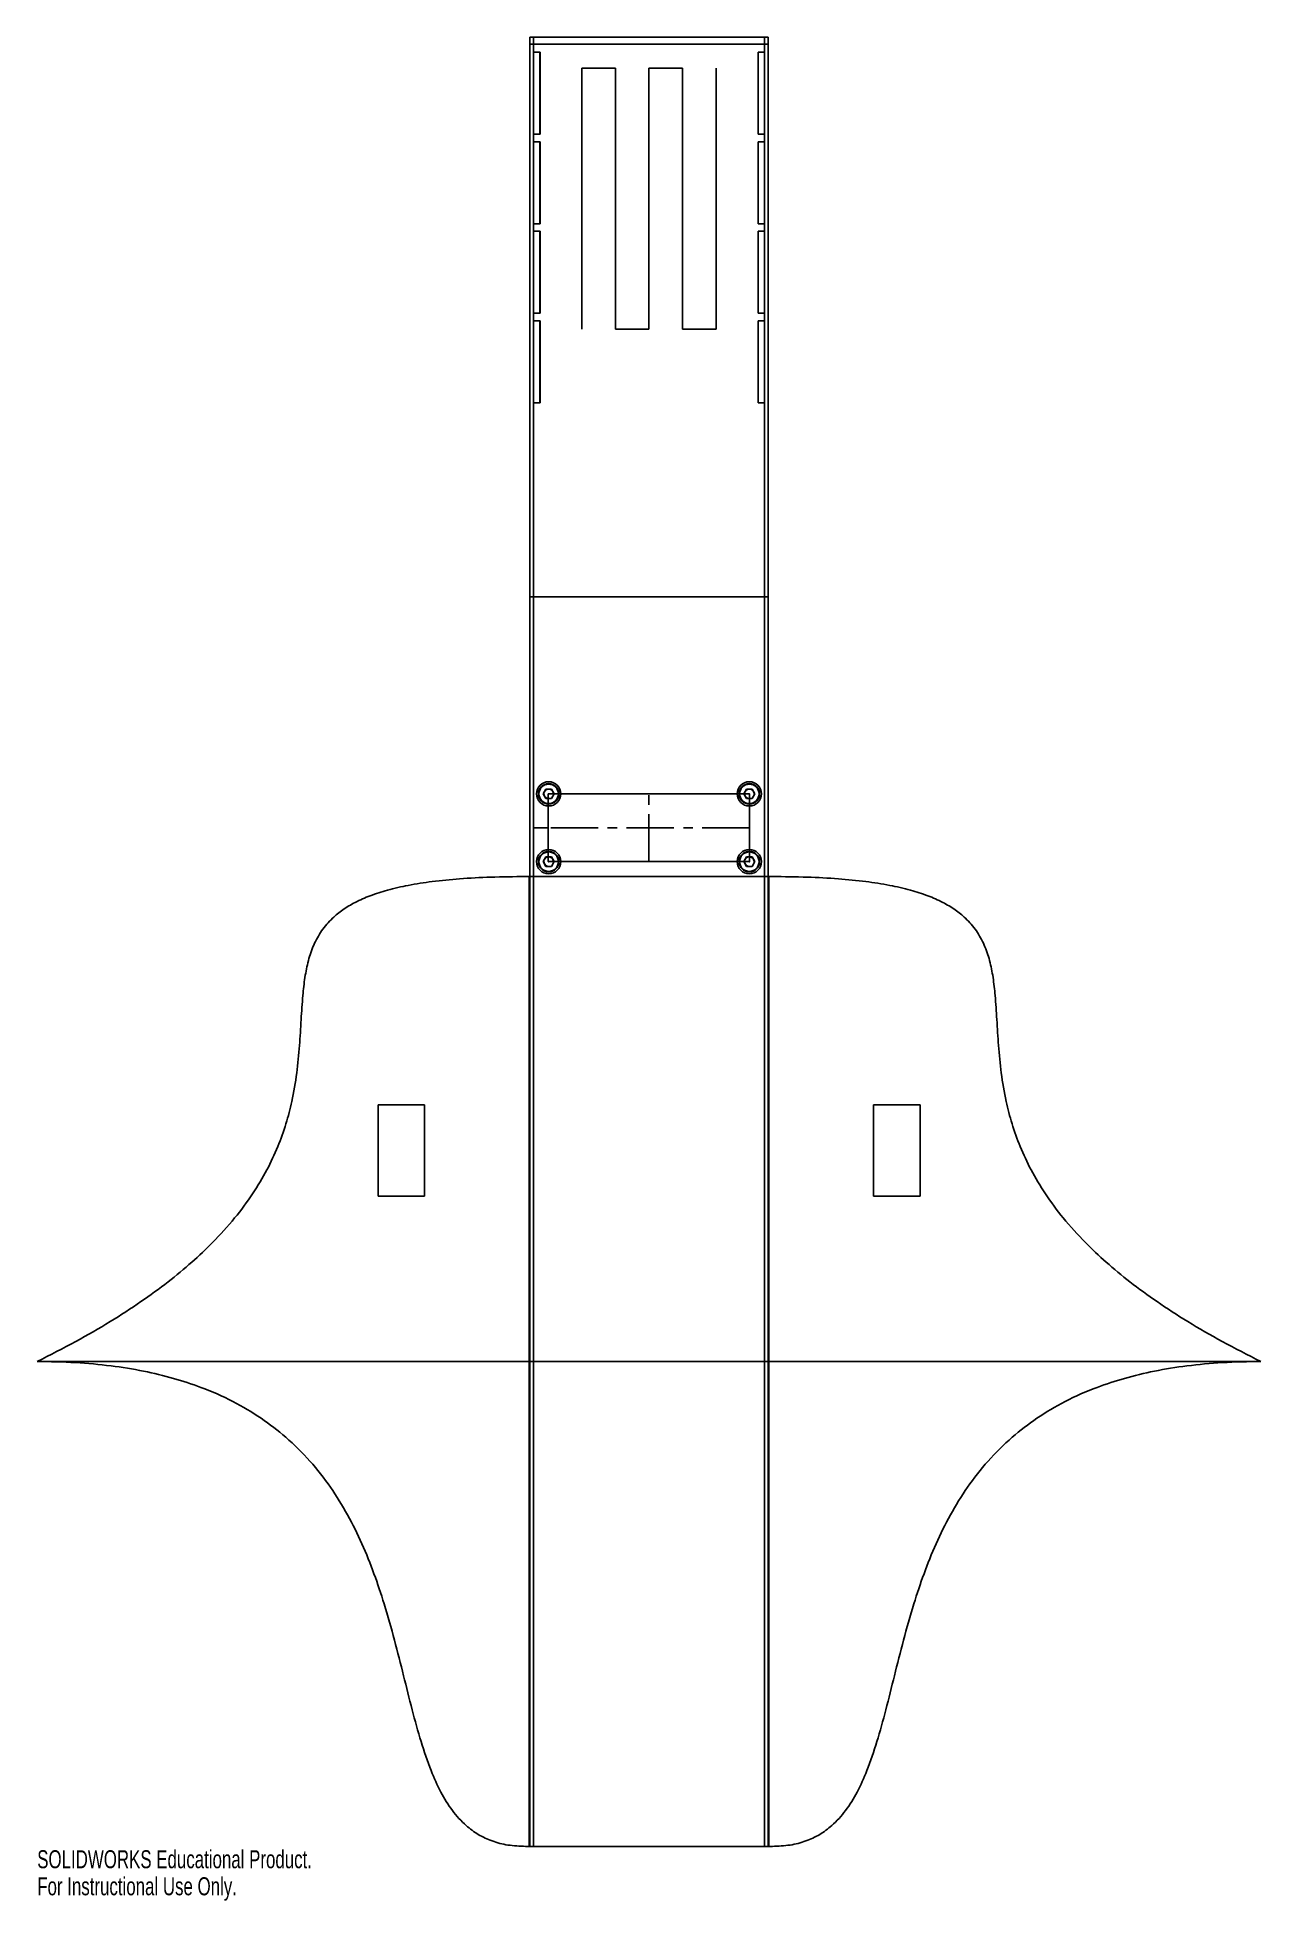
# Model space of a CAD drawing. Header units: millimetres. Extents: x -239 to 89, y -363 to 136.
import ezdxf

# ---------------------------------------------------------------- set-up
doc = ezdxf.new("R2010")
doc.units = ezdxf.units.MM
doc.header["$PDSIZE"] = -1
doc.linetypes.add('CENTERX2', pattern=[20.32, 12.7, -2.54, 2.54, -2.54])
doc.styles.add('SLDTEXTSTYLE0', font='TXT', dxfattribs={"width": 0.7})

msp = doc.modelspace()

# ---------------------------------------------------------------- linework, layer by layer
at = {"color": 7, "linetype": 'Continuous'}
for p, q in [((-107.3, 136.3), (-107.3, 134.42)), ((-43.3, 136.3), (-107.3, 136.3)), ((-43.3, 134.42), (-43.3, 136.3)), ((-107.3, 134.42), (-43.3, 134.42)), ((-93.3, 128.01), (-93.3, 58.01)), ((-93.3, 128.01), (-84.3, 128.01)), ((-84.3, 128.01), (-84.3, 58.01)), ((-75.3, 58.01), (-75.3, 128.01)), ((-75.3, 128.01), (-66.3, 128.01)), ((-66.3, 128.01), (-66.3, 58.01)), ((-57.3, 58.01), (-57.3, 128.01)), ((-84.3, 58.01), (-75.3, 58.01)), ((-66.3, 58.01), (-57.3, 58.01)), ((-48.3, -66.54), (-102.3, -66.54)), ((-102.3, -66.54), (-102.3, -84.7)), ((-48.3, -66.54), (-48.3, -84.7)), ((-48.3, -84.7), (-102.3, -84.7))]:
    msp.add_line(p, q, dxfattribs=at)
at = {"color": 7, "linetype": 'Continuous', "lineweight": 25}
for p, q in [((-43.3, 136.3), (-107.3, 136.3)), ((-107.3, -348.7), (-107.3, 136.3)), ((-106.3, -348.7), (-106.3, 136.3)), ((-44.3, -348.7), (-44.3, 136.3)), ((-43.3, -348.7), (-43.3, 136.3)), ((-106.24, 132.3), (-104.51, 132.3)), ((-106.24, 110.3), (-106.24, 132.3)), ((-104.55, 132.3), (-104.55, 110.3)), ((-104.51, 132.3), (-104.51, 110.3)), ((-46.04, 110.3), (-46.04, 132.3)), ((-46.04, 132.3), (-44.3, 132.3)), ((-44.3, 132.3), (-44.3, 110.3)), ((-104.51, 110.3), (-106.24, 110.3)), ((-44.3, 110.3), (-46.04, 110.3)), ((-106.24, 108.3), (-104.51, 108.3)), ((-106.24, 86.3), (-106.24, 108.3)), ((-104.55, 108.3), (-104.55, 86.3)), ((-104.51, 108.3), (-104.51, 86.3)), ((-46.04, 108.3), (-44.3, 108.3)), ((-46.04, 86.3), (-46.04, 108.3)), ((-44.3, 108.3), (-44.3, 86.3)), ((-104.51, 86.3), (-106.24, 86.3)), ((-44.3, 86.3), (-46.04, 86.3)), ((-106.24, 84.3), (-104.51, 84.3)), ((-106.24, 62.3), (-106.24, 84.3)), ((-104.55, 84.3), (-104.55, 62.3)), ((-104.51, 84.3), (-104.51, 62.3)), ((-46.04, 84.3), (-44.3, 84.3)), ((-46.04, 62.3), (-46.04, 84.3)), ((-44.3, 84.3), (-44.3, 62.3)), ((-104.51, 62.3), (-106.24, 62.3)), ((-106.24, 60.3), (-104.51, 60.3)), ((-106.24, 38.3), (-106.24, 60.3)), ((-104.55, 60.3), (-104.55, 38.3)), ((-104.51, 60.3), (-104.51, 38.3)), ((-44.3, 62.3), (-46.04, 62.3)), ((-46.04, 60.3), (-44.3, 60.3)), ((-46.04, 38.3), (-46.04, 60.3)), ((-44.3, 60.3), (-44.3, 38.3)), ((-104.51, 38.3), (-106.24, 38.3)), ((-44.3, 38.3), (-46.04, 38.3)), ((-107.3, -13.7), (-43.3, -13.7)), ((-103.69, -66.53), (-102.95, -65.25)), ((-102.95, -67.81), (-103.69, -66.53)), ((-101.47, -65.25), (-102.95, -65.25)), ((-102.95, -67.81), (-101.47, -67.81)), ((-100.73, -66.53), (-101.47, -65.25)), ((-100.73, -66.53), (-101.47, -67.81)), ((-49.86, -66.53), (-49.12, -65.25)), ((-49.12, -67.81), (-49.86, -66.53)), ((-47.65, -65.25), (-49.12, -65.25)), ((-49.12, -67.81), (-47.65, -67.81)), ((-46.91, -66.53), (-47.65, -65.25)), ((-46.91, -66.53), (-47.65, -67.81)), ((-103.69, -84.7), (-102.95, -83.42)), ((-102.95, -85.98), (-103.69, -84.7)), ((-101.47, -83.42), (-102.95, -83.42)), ((-100.73, -84.7), (-101.47, -83.42)), ((-100.73, -84.7), (-101.47, -85.98)), ((-49.86, -84.7), (-49.12, -83.42)), ((-49.12, -85.98), (-49.86, -84.7)), ((-47.65, -83.42), (-49.12, -83.42)), ((-46.91, -84.7), (-47.65, -83.42)), ((-46.91, -84.7), (-47.65, -85.98)), ((-42.2, -88.7), (-108.4, -88.7)), ((-107.4, -348.7), (-107.4, -88.7)), ((-102.95, -85.98), (-101.47, -85.98)), ((-49.12, -85.98), (-47.65, -85.98)), ((-43.2, -348.7), (-43.2, -88.7)), ((-135.47, -149.86), (-147.98, -149.86)), ((-147.98, -149.86), (-147.98, -174.36)), ((-135.47, -174.36), (-135.47, -149.86)), ((-15.12, -149.86), (-2.61, -149.86)), ((-15.12, -174.36), (-15.12, -149.86)), ((-2.61, -149.86), (-2.61, -174.36)), ((-147.98, -174.36), (-135.47, -174.36)), ((-2.61, -174.36), (-15.12, -174.36)), ((88.78, -218.7), (-239.38, -218.7)), ((-42.2, -348.7), (-108.4, -348.7))]:
    msp.add_line(p, q, dxfattribs=at)
at = {"color": 7, "linetype": 'CENTERX2'}
for p, q in [((-75.3, -84.7), (-75.3, -66.54)), ((-106.3, -75.62), (-102.3, -75.62)), ((-48.3, -75.62), (-102.3, -75.62))]:
    msp.add_line(p, q, dxfattribs=at)
at = {"color": 7, "linetype": 'Continuous', "lineweight": 25}
for centre, radius in [((-102.21, -66.53), 3.25), ((-102.21, -66.53), 2.75), ((-102.21, -66.53), 2.6), ((-48.38, -66.53), 3.25), ((-48.38, -66.53), 2.75), ((-48.38, -66.53), 2.6), ((-102.21, -84.7), 3.25), ((-102.21, -84.7), 2.75), ((-102.21, -84.7), 2.6), ((-48.38, -84.7), 3.25), ((-48.38, -84.7), 2.75), ((-48.38, -84.7), 2.6)]:
    msp.add_circle(centre, radius, dxfattribs=at)
for centre in [(-102.21, -66.53), (-48.38, -66.53), (-102.21, -84.7), (-48.38, -84.7)]:
    msp.add_arc(centre, 1.28, 330, 270, dxfattribs=at)
for points, knots in [([(-46.03, 110.3), (-46.03, 113.97), (-46.03, 121.3), (-46.03, 128.63), (-46.03, 132.3)], [0, 0, 0, 0, 0.5, 1, 1, 1, 1]), ([(-46.03, 86.3), (-46.03, 89.97), (-46.03, 97.3), (-46.03, 104.63), (-46.03, 108.3)], [0, 0, 0, 0, 0.5, 1, 1, 1, 1]), ([(-46.03, 62.3), (-46.03, 65.97), (-46.03, 73.3), (-46.03, 80.63), (-46.03, 84.3)], [0, 0, 0, 0, 0.5, 1, 1, 1, 1]), ([(-46.03, 38.3), (-46.03, 41.97), (-46.03, 49.3), (-46.03, 56.63), (-46.03, 60.3)], [0, 0, 0, 0, 0.5, 1, 1, 1, 1]), ([(-108.4, -88.7), (-111.53, -88.73), (-117.43, -88.78), (-125.79, -89.22), (-133.17, -89.94), (-139.63, -90.94), (-145.2, -92.2), (-149.97, -93.72), (-154, -95.49), (-157.39, -97.5), (-160.49, -100), (-163.2, -103.15), (-165.33, -107.04), (-166.75, -111.27), (-167.65, -115.82), (-168.23, -121.12), (-168.61, -127.21), (-169.01, -134.13), (-169.71, -141.47), (-170.89, -148.49), (-172.61, -155.09), (-174.81, -161.24), (-177.77, -167.54), (-181.62, -173.97), (-186.49, -180.51), (-192, -186.6), (-198.02, -192.27), (-204.43, -197.55), (-211.74, -202.87), (-220, -208.21), (-229.28, -213.58), (-235.92, -216.95), (-239.38, -218.7)], [0, 0, 0, 0, 0.045477, 0.085906, 0.121666, 0.153158, 0.180812, 0.204684, 0.225785, 0.244638, 0.261808, 0.283529, 0.304538, 0.325877, 0.348201, 0.371825, 0.403317, 0.436943, 0.472625, 0.510434, 0.540253, 0.571721, 0.605232, 0.64129, 0.6805, 0.723533, 0.760498, 0.800625, 0.844278, 0.891819, 0.943607, 1, 1, 1, 1]), ([(-42.2, -88.7), (-39.07, -88.73), (-33.16, -88.78), (-24.8, -89.22), (-17.42, -89.94), (-10.97, -90.94), (-5.39, -92.2), (-0.63, -93.72), (3.4, -95.49), (6.79, -97.5), (9.9, -100), (12.61, -103.15), (14.73, -107.04), (16.16, -111.27), (17.05, -115.82), (17.64, -121.12), (18.01, -127.21), (18.41, -134.13), (19.11, -141.47), (20.3, -148.49), (22.02, -155.09), (24.22, -161.24), (27.18, -167.54), (31.03, -173.97), (35.89, -180.51), (41.41, -186.6), (47.42, -192.27), (53.84, -197.55), (61.14, -202.87), (69.41, -208.21), (78.68, -213.58), (85.32, -216.95), (88.78, -218.7)], [0, 0, 0, 0, 0.045477, 0.085906, 0.121666, 0.153158, 0.180812, 0.204684, 0.225785, 0.244638, 0.261808, 0.283529, 0.304538, 0.325877, 0.348201, 0.371825, 0.403317, 0.436943, 0.472625, 0.510434, 0.540253, 0.571721, 0.605232, 0.64129, 0.6805, 0.723533, 0.760498, 0.800625, 0.844278, 0.891819, 0.943607, 1, 1, 1, 1]), ([(-239.38, -218.7), (-235.94, -218.75), (-229.33, -218.86), (-219.79, -219.75), (-211.02, -221.15), (-202.98, -223.08), (-194.93, -225.7), (-187.01, -229.19), (-179.36, -233.7), (-172.4, -239.04), (-166.15, -245.24), (-160.64, -252.28), (-156.04, -259.75), (-152.19, -267.54), (-148.99, -275.54), (-146.11, -284.17), (-143.54, -293.32), (-141.15, -302.81), (-138.9, -311.91), (-136.57, -320.43), (-134.08, -327.84), (-131.3, -334.04), (-128.23, -339.08), (-124.79, -342.91), (-121.12, -345.61), (-117.34, -347.39), (-113.04, -348.51), (-109.99, -348.64), (-108.4, -348.7)], [0, 0, 0, 0, 0.05024, 0.096752, 0.139904, 0.180073, 0.21764, 0.263528, 0.306443, 0.347161, 0.391607, 0.434872, 0.477497, 0.519783, 0.561817, 0.603513, 0.652787, 0.700711, 0.74664, 0.78992, 0.830001, 0.860755, 0.889216, 0.915935, 0.935519, 0.955478, 0.976671, 1, 1, 1, 1]), ([(88.78, -218.7), (85.35, -218.75), (78.73, -218.86), (69.2, -219.75), (60.43, -221.15), (52.38, -223.08), (44.34, -225.7), (36.41, -229.19), (28.77, -233.7), (21.81, -239.04), (15.55, -245.24), (10.05, -252.28), (5.44, -259.75), (1.6, -267.54), (-1.61, -275.54), (-4.48, -284.17), (-7.05, -293.32), (-9.44, -302.81), (-11.69, -311.91), (-14.02, -320.43), (-16.52, -327.84), (-19.29, -334.04), (-22.37, -339.08), (-25.81, -342.91), (-29.47, -345.61), (-33.25, -347.39), (-37.55, -348.51), (-40.6, -348.64), (-42.2, -348.7)], [0, 0, 0, 0, 0.05024, 0.096752, 0.139904, 0.180073, 0.21764, 0.263528, 0.306443, 0.347161, 0.391607, 0.434872, 0.477497, 0.519783, 0.561817, 0.603513, 0.652787, 0.700711, 0.74664, 0.78992, 0.830001, 0.860755, 0.889216, 0.915935, 0.935519, 0.955478, 0.976671, 1, 1, 1, 1])]:
    msp.add_open_spline(points, degree=3, knots=knots, dxfattribs=at)
at = {"color": 7, "linetype": 'Continuous'}
for p in [(-102.21, -66.53), (-48.38, -66.53), (-75.3, -75.62), (-102.21, -84.7), (-48.38, -84.7)]:
    msp.add_point(p, dxfattribs=at)

# ---------------------------------------------------------------- texts
at = {"color": 7, "linetype": 'Continuous', "char_height": 4.8336, "attachment_point": 1, "style": 'SLDTEXTSTYLE0'}
for s, insert in [('SOLIDWORKS Educational Product.', (-239.38, -349.72)), ('For Instructional Use Only.', (-239.38, -356.97))]:
    msp.add_mtext(s, dxfattribs=dict(at, insert=insert))

doc.saveas('drawing.dxf')
